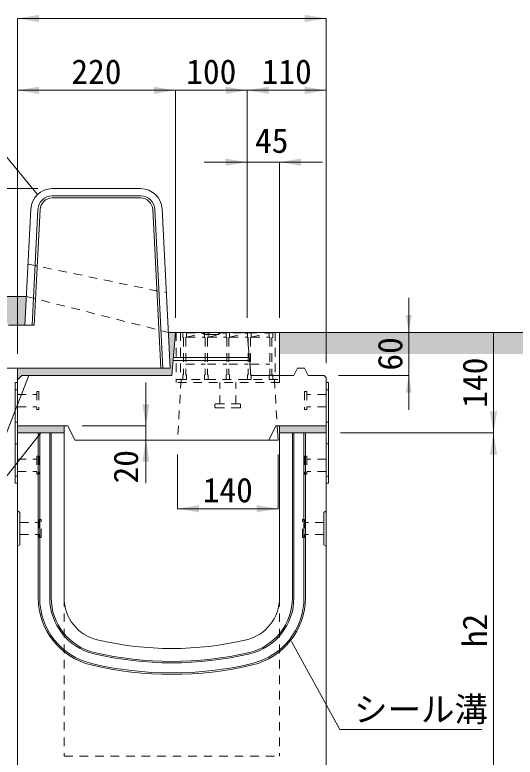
# Model space of a CAD drawing. Units: millimetres at full size. Extents: x 77586 to 117720, y -503 to 5664.
# Drawn here: x 79347 to 80044, y 3263 to 4296 of the extents above; entities that cross this region are included whole.
import ezdxf
from ezdxf.enums import TextEntityAlignment as Align

# ---------------------------------------------------------------- set-up
doc = ezdxf.new("R2010")
doc.units = ezdxf.units.MM
doc.header["$LTSCALE"] = 40
for name, pattern in [('CHAIN_DOUBLE_DASH', [23.5, 12, -1.5, 3.5, -1.5, 3.5, -1.5]), ('USER2', [0.54, 0.3, -0.24]), ('USER3', [0.54, 0.3, -0.24])]:
    doc.linetypes.add(name, pattern=pattern)
for name, color, linetype, lineweight in [('インサート', 3, 'USER2', 9), ('グレーチング', 7, 'USER3', 5), ('プレート', 7, 'USER2', 9), ('モルタル', 30, 'Continuous', 9), ('受枠', 3, 'USER3', 9), ('寸法線', 7, 'Continuous', 9), ('引出線', 4, 'Continuous', 9), ('本体', 2, 'Continuous', 13), ('目地', 132, 'Continuous', 5), ('舗装・基礎', 3, 'Continuous', 13), ('補助線', 8, 'CHAIN_DOUBLE_DASH', 5)]:
    doc.layers.add(name, color=color, linetype=linetype, lineweight=lineweight)
doc.layers.add('ハッチング_舗装', color=7, linetype='Continuous')
doc.styles.add('ＭＳ ゴシック', font='')
doc.styles.get('ＭＳ ゴシック').set_extended_font_data('MS Gothic')

# ---------------------------------------------------------------- blocks, each defined once
blk = doc.blocks.new('filled_arrow')
at = {"color": 0, "linetype": 'Continuous', "lineweight": -2}
blk.add_solid([(7.5, 1.25), (0, 0), (7.5, -1.25)], dxfattribs=at)

msp = doc.modelspace()

# ---------------------------------------------------------------- hatches: boundary and pattern name
at = {"layer": 'ハッチング_舗装'}
for points in [[(79333.3, 3874.25), (79338.3, 3864.25), (79361.3, 3864.25), (79363.3, 3904.25), (79023.3, 3904.25), (79023.3, 3874.25)], [(79715.8, 3854.25), (79715.8, 3824.25), (80231.52, 3824.25), (80231.52, 3854.25)]]:
    msp.add_hatch(color=256, dxfattribs=at).paths.add_polyline_path(points)
at = {"layer": 'モルタル'}
for points in [[(79565.8, 3794.25), (79570.8, 3854.25), (79560.8, 3854.25), (79563.3, 3804.25), (79350.8, 3804.25), (79350.8, 3788.25), (79356.8, 3794.25)], [(79415.8, 3714.25), (79415.8, 3724.25), (79350.8, 3724.25), (79350.8, 3714.25)], [(79780.8, 3714.25), (79780.8, 3724.25), (79715.8, 3724.25), (79715.8, 3714.25)]]:
    msp.add_hatch(color=256, dxfattribs=at).paths.add_polyline_path(points)
at = {"layer": '引出線'}
msp.add_hatch(color=256, dxfattribs=at).paths.add_polyline_path([(79366.54, 3794.25), (79365.92, 3793.21), (79366.29, 3793.06)])

# ---------------------------------------------------------------- linework, layer by layer
at = {"layer": 'インサート'}
for p, q in [((79377.8, 3771.75), (79377.8, 3746.75)), ((79377.8, 3771.75), (79380.8, 3771.75)), ((79380.8, 3771.75), (79380.8, 3746.75)), ((79750.79, 3771.75), (79750.79, 3746.75)), ((79753.79, 3771.75), (79750.79, 3771.75)), ((79753.79, 3771.75), (79753.79, 3746.75)), ((79350.79, 3767.75), (79350.79, 3750.75)), ((79350.8, 3767.75), (79350.8, 3750.75)), ((79350.8, 3767.75), (79377.8, 3767.75)), ((79780.79, 3767.75), (79753.79, 3767.75)), ((79780.79, 3767.75), (79780.79, 3750.75)), ((79780.79, 3767.75), (79780.79, 3750.75)), ((79350.8, 3750.75), (79377.8, 3750.75)), ((79780.79, 3750.75), (79753.79, 3750.75)), ((79377.8, 3746.75), (79380.8, 3746.75)), ((79753.79, 3746.75), (79750.79, 3746.75)), ((79350.79, 3677.75), (79350.79, 3660.75)), ((79350.8, 3677.75), (79350.8, 3660.75)), ((79350.8, 3677.75), (79377.8, 3677.75)), ((79350.8, 3677.75), (79350.8, 3660.75)), ((79350.8, 3677.75), (79350.8, 3660.75)), ((79350.8, 3677.75), (79377.8, 3677.75)), ((79350.8, 3677.75), (79350.8, 3660.75)), ((79350.8, 3677.75), (79350.8, 3660.75)), ((79350.8, 3677.75), (79377.8, 3677.75)), ((79377.8, 3681.75), (79377.8, 3656.75)), ((79377.8, 3681.75), (79380.8, 3681.75)), ((79377.8, 3681.75), (79377.8, 3656.75)), ((79377.8, 3681.75), (79380.8, 3681.75)), ((79377.8, 3681.75), (79377.8, 3656.75)), ((79377.8, 3681.75), (79380.8, 3681.75)), ((79380.8, 3681.75), (79380.8, 3656.75)), ((79380.8, 3681.75), (79380.8, 3656.75)), ((79380.8, 3681.75), (79380.8, 3656.75)), ((79750.79, 3681.75), (79750.79, 3656.75)), ((79753.8, 3681.75), (79750.79, 3681.75)), ((79750.79, 3681.75), (79750.79, 3656.75)), ((79753.8, 3681.75), (79750.79, 3681.75)), ((79750.79, 3681.75), (79750.79, 3656.75)), ((79753.79, 3681.75), (79750.79, 3681.75)), ((79753.79, 3681.75), (79753.79, 3656.75)), ((79780.79, 3677.75), (79753.79, 3677.75)), ((79753.8, 3681.75), (79753.8, 3656.75)), ((79753.8, 3681.75), (79753.8, 3656.75)), ((79780.8, 3677.75), (79753.8, 3677.75)), ((79780.8, 3677.75), (79753.8, 3677.75)), ((79780.79, 3677.75), (79780.79, 3660.75)), ((79780.79, 3677.75), (79780.79, 3660.75)), ((79780.8, 3677.75), (79780.8, 3660.75)), ((79780.8, 3677.75), (79780.8, 3660.75)), ((79780.8, 3677.75), (79780.8, 3660.75)), ((79780.8, 3677.75), (79780.8, 3660.75)), ((79350.8, 3660.75), (79377.8, 3660.75)), ((79350.8, 3660.75), (79377.8, 3660.75)), ((79350.8, 3660.75), (79377.8, 3660.75)), ((79780.79, 3660.75), (79753.79, 3660.75)), ((79780.8, 3660.75), (79753.8, 3660.75)), ((79780.8, 3660.75), (79753.8, 3660.75)), ((79377.8, 3656.75), (79380.8, 3656.75)), ((79377.8, 3656.75), (79380.8, 3656.75)), ((79377.8, 3656.75), (79380.8, 3656.75)), ((79753.8, 3656.75), (79750.79, 3656.75)), ((79753.8, 3656.75), (79750.79, 3656.75)), ((79753.79, 3656.75), (79750.79, 3656.75))]:
    msp.add_line(p, q, dxfattribs=at)
at = {"layer": 'インサート', "linetype": 'USER3'}
for p, q in [((79354, 3589.75), (79381, 3589.75)), ((79354, 3589.75), (79354, 3572.75)), ((79384, 3593.75), (79381, 3593.75)), ((79381, 3593.75), (79381, 3568.75)), ((79384, 3568.75), (79384, 3593.75)), ((79747.6, 3593.75), (79750.6, 3593.75)), ((79747.6, 3568.75), (79747.6, 3593.75)), ((79750.6, 3593.75), (79750.6, 3568.75)), ((79777.6, 3589.75), (79750.6, 3589.75)), ((79777.6, 3589.75), (79777.6, 3572.75)), ((79354, 3572.75), (79381, 3572.75)), ((79381, 3568.75), (79384, 3568.75)), ((79750.6, 3568.75), (79747.6, 3568.75)), ((79777.6, 3572.75), (79750.6, 3572.75))]:
    msp.add_line(p, q, dxfattribs=at)
at = {"layer": 'グレーチング'}
for p, q in [((79706.3, 3853.75), (79581.3, 3853.75)), ((79581.3, 3853.75), (79581.3, 3847.75)), ((79586.3, 3853.75), (79586.3, 3847.75)), ((79586.3, 3847.75), (79611.3, 3853.75)), ((79611.3, 3853.75), (79611.3, 3847.75)), ((79616.3, 3853.75), (79616.3, 3847.75)), ((79616.3, 3847.75), (79641.3, 3853.75)), ((79641.3, 3853.75), (79641.3, 3847.75)), ((79646.3, 3853.75), (79646.3, 3847.75)), ((79646.3, 3847.75), (79671.3, 3853.75)), ((79671.3, 3853.75), (79671.3, 3847.75)), ((79676.3, 3853.75), (79676.3, 3847.75)), ((79676.3, 3847.75), (79701.3, 3853.75)), ((79701.3, 3853.75), (79701.3, 3847.75)), ((79706.3, 3853.75), (79706.3, 3847.75)), ((79581.3, 3847.75), (79582.3, 3846.75)), ((79582.3, 3846.75), (79582.3, 3795.75)), ((79586.3, 3847.75), (79585.3, 3846.75)), ((79585.3, 3846.75), (79585.3, 3795.75)), ((79586.3, 3847.75), (79611.3, 3847.75)), ((79611.3, 3847.75), (79612.3, 3846.75)), ((79612.3, 3846.75), (79612.3, 3795.75)), ((79616.3, 3847.75), (79615.3, 3846.75)), ((79615.3, 3846.75), (79615.3, 3795.75)), ((79616.3, 3847.75), (79641.3, 3847.75)), ((79641.3, 3847.75), (79642.3, 3846.75)), ((79642.3, 3846.75), (79642.3, 3795.75)), ((79646.3, 3847.75), (79645.3, 3846.75)), ((79645.3, 3846.75), (79645.3, 3795.75)), ((79646.3, 3847.75), (79671.3, 3847.75)), ((79671.3, 3847.75), (79672.3, 3846.75)), ((79672.3, 3846.75), (79672.3, 3795.75)), ((79676.3, 3847.75), (79675.3, 3846.75)), ((79675.3, 3846.75), (79675.3, 3795.75)), ((79676.3, 3847.75), (79701.3, 3847.75)), ((79701.3, 3847.75), (79702.3, 3846.75)), ((79702.3, 3846.75), (79702.3, 3795.75)), ((79706.3, 3847.75), (79705.3, 3846.75)), ((79705.3, 3846.75), (79705.3, 3795.75)), ((79585.3, 3809.75), (79612.3, 3809.75)), ((79615.3, 3809.75), (79642.3, 3809.75)), ((79645.3, 3809.75), (79672.3, 3809.75)), ((79675.3, 3809.75), (79702.3, 3809.75)), ((79581.3, 3794.75), (79582.3, 3795.75)), ((79581.3, 3788.75), (79581.3, 3794.75)), ((79586.3, 3794.75), (79585.3, 3795.75)), ((79586.3, 3788.75), (79586.3, 3794.75)), ((79611.3, 3794.75), (79612.3, 3795.75)), ((79611.3, 3788.75), (79611.3, 3794.75)), ((79616.3, 3794.75), (79615.3, 3795.75)), ((79616.3, 3788.75), (79616.3, 3794.75)), ((79641.3, 3794.75), (79642.3, 3795.75)), ((79641.3, 3788.75), (79641.3, 3794.75)), ((79646.3, 3794.75), (79645.3, 3795.75)), ((79646.3, 3788.75), (79646.3, 3794.75)), ((79671.3, 3794.75), (79672.3, 3795.75)), ((79671.3, 3788.75), (79671.3, 3794.75)), ((79676.3, 3794.75), (79675.3, 3795.75)), ((79676.3, 3788.75), (79676.3, 3794.75)), ((79701.3, 3794.75), (79702.3, 3795.75)), ((79701.3, 3788.75), (79701.3, 3794.75)), ((79706.3, 3794.75), (79705.3, 3795.75)), ((79706.3, 3788.75), (79706.3, 3794.75)), ((79581.3, 3788.75), (79586.3, 3788.75)), ((79611.3, 3788.75), (79616.3, 3788.75)), ((79641.3, 3788.75), (79646.3, 3788.75)), ((79671.3, 3788.75), (79676.3, 3788.75)), ((79701.3, 3788.75), (79706.3, 3788.75))]:
    msp.add_line(p, q, dxfattribs=at)
at = {"layer": 'プレート'}
for p, q in [((79350.8, 3774.26), (79347.6, 3774.26)), ((79783.99, 3774.26), (79780.79, 3774.26)), ((79350.8, 3729.25), (79347.6, 3729.25)), ((79783.99, 3729.25), (79780.79, 3729.25)), ((79350.8, 3699.26), (79347.6, 3699.26)), ((79783.99, 3699.26), (79780.79, 3699.26)), ((79350.8, 3654.25), (79347.6, 3654.25)), ((79783.99, 3654.25), (79780.79, 3654.25))]:
    msp.add_line(p, q, dxfattribs=at)
at = {"layer": 'プレート', "linetype": 'Continuous'}
for points in [[(79347.6, 3644.25), (79347.6, 3784.26), (79350.8, 3784.26), (79350.8, 3644.25)], [(79780.79, 3644.25), (79780.79, 3784.26), (79783.99, 3784.26), (79783.99, 3644.25)]]:
    msp.add_lwpolyline(points, close=True, dxfattribs=at)
at = {"layer": 'モルタル'}
for p, q in [((79350.8, 3804.25), (79350.8, 3788.25)), ((79350.8, 3714.25), (79350.8, 3724.25)), ((79415.8, 3724.25), (79415.8, 3714.25)), ((79715.8, 3714.25), (79715.8, 3724.25)), ((79780.8, 3724.25), (79780.8, 3714.25))]:
    msp.add_line(p, q, dxfattribs=at)
at = {"layer": '受枠', "linetype": 'Continuous'}
for q in [(79571.8, 3854.25), (79715.8, 3794.25)]:
    msp.add_line((79715.8, 3854.25), q, dxfattribs=at)
at = {"layer": '受枠'}
for p, q in [((79571.8, 3854.25), (79571.8, 3784.25)), ((79577.8, 3854.25), (79577.8, 3788.75)), ((79709.8, 3854.25), (79709.8, 3788.75)), ((79715.8, 3794.25), (79715.8, 3784.25)), ((79571.8, 3788.75), (79715.8, 3788.75)), ((79715.8, 3784.25), (79571.8, 3784.25)), ((79632.46, 3754.59), (79632.46, 3784.25)), ((79655.13, 3754.59), (79655.13, 3784.25)), ((79625.93, 3753.52), (79625.93, 3750.32)), ((79660.6, 3754.59), (79627, 3754.59)), ((79661.66, 3753.52), (79661.66, 3750.32)), ((79660.6, 3749.26), (79627, 3749.26))]:
    msp.add_line(p, q, dxfattribs=at)
for centre, start, end in [((79627, 3753.52), 90, 180), ((79627, 3750.32), 180, 270), ((79660.6, 3753.52), 0, 90), ((79660.6, 3750.32), 270, 0)]:
    msp.add_arc(centre, 1.07, start, end, dxfattribs=at)
at = {"layer": '寸法線'}
for p, q in [((79350.8, 4291.12), (79780.8, 4291.12)), ((79350.8, 3824.25), (79350.8, 4291.12)), ((79780.8, 3811.25), (79780.8, 4291.12)), ((79350.8, 4191.12), (79570.8, 4191.12)), ((79350.8, 3824.25), (79350.8, 4191.12)), ((79670.8, 4191.12), (79510.8, 4191.12)), ((79570.8, 3874.25), (79570.8, 4191.12)), ((79570.8, 3874.25), (79570.8, 4191.12)), ((79670.8, 4191.12), (79780.8, 4191.12)), ((79670.8, 3874.25), (79670.8, 4191.12)), ((79670.8, 3874.25), (79670.8, 4191.12)), ((79780.8, 3811.25), (79780.8, 4191.12)), ((79775.8, 4091.12), (79610.8, 4091.12)), ((79670.8, 3874.25), (79670.8, 4091.12)), ((79715.8, 3874.25), (79715.8, 4091.12)), ((79379.33, 4054.25), (78892.72, 4054.25)), ((79379.33, 4054.25), (78992.72, 4054.25)), ((79895.74, 3746.25), (79895.74, 3902.25)), ((79735.8, 3854.25), (79895.74, 3854.25)), ((80013.81, 3714.25), (80013.81, 3854.25)), ((79797.8, 3794.25), (79895.74, 3794.25)), ((79529.77, 3784.25), (79529.77, 3644.25)), ((79440.8, 3724.25), (79529.77, 3724.25)), ((79800.8, 3714.25), (80013.81, 3714.25)), ((79800.8, 3714.25), (80013.81, 3714.25)), ((80013.81, 3714.25), (80013.81, 3164.25)), ((79573.8, 3684.25), (79573.8, 3608.78)), ((79713.8, 3684.25), (79713.8, 3608.78)), ((79573.8, 3608.78), (79713.8, 3608.78))]:
    msp.add_line(p, q, dxfattribs=at)
at = {"layer": '引出線', "lineweight": 13}
msp.add_line((79366.54, 3794.25), (79289.27, 3595.71), dxfattribs=at)
at = {"layer": '引出線'}
msp.add_lwpolyline([(79378.66, 4045.99), (79183.37, 4282.86), (78489.6, 4282.86)], dxfattribs=at)
at = {"layer": '引出線', "lineweight": 13}
msp.add_lwpolyline([(79366.54, 3794.25), (79365.92, 3793.21), (79366.29, 3793.06)], close=True, dxfattribs=at)
for points in [[(79383.3, 3714.25), (79289.27, 3595.71), (79088.54, 3595.71)], [(79732.67, 3424), (79799.61, 3301.53), (79997.6, 3301.53)]]:
    msp.add_lwpolyline(points, dxfattribs=at)
at = {"layer": '本体'}
for p, q in [((79399.33, 4054.25), (79522.26, 4054.25)), ((79369.37, 4025.75), (79361.3, 3864.25)), ((79552.22, 4025.75), (79563.3, 3804.25)), ((79338.3, 3864.25), (79361.3, 3864.25)), ((79565.8, 3794.25), (79570.8, 3854.25)), ((79570.8, 3854.25), (79607.8, 3854.25)), ((79607.8, 3854.25), (79610.8, 3851.25)), ((79630.8, 3851.25), (79633.8, 3854.25)), ((79633.8, 3854.25), (79670.8, 3854.25)), ((79670.8, 3854.25), (79675.8, 3794.25)), ((79610.8, 3851.25), (79630.8, 3851.25)), ((79313.3, 3804.25), (79563.3, 3804.25)), ((79735.8, 3794.25), (79740.8, 3804.25)), ((79740.8, 3804.25), (79750.8, 3804.25)), ((79750.8, 3804.25), (79755.8, 3794.25)), ((79350.8, 3788.25), (79356.8, 3794.25)), ((79356.8, 3794.25), (79565.8, 3794.25)), ((79675.8, 3794.25), (79735.8, 3794.25)), ((79755.8, 3794.25), (79777.8, 3794.25)), ((79777.8, 3794.25), (79780.8, 3791.25)), ((79350.8, 3788.25), (79350.8, 3724.25)), ((79780.8, 3791.25), (79780.8, 3714.25)), ((79350.8, 3724.25), (79350.8, 3164.25)), ((79350.8, 3724.25), (79420.8, 3724.25)), ((79420.8, 3724.25), (79430.8, 3704.25)), ((79710.8, 3724.25), (79700.8, 3704.25)), ((79710.8, 3724.25), (79780.8, 3724.25)), ((79350.8, 3714.25), (79415.8, 3714.25)), ((79415.8, 3714.25), (79415.8, 3484.78)), ((79715.8, 3714.25), (79715.8, 3484.78)), ((79715.8, 3714.25), (79780.8, 3714.25)), ((79780.8, 3714.25), (79780.8, 3164.25)), ((79430.8, 3704.25), (79700.8, 3704.25)), ((79350.8, 3605.75), (79354, 3603.75)), ((79780.8, 3605.75), (79777.6, 3603.75)), ((79354, 3603.75), (79354, 3558.75)), ((79777.6, 3603.75), (79777.6, 3558.75)), ((79354, 3558.75), (79350.8, 3556.75)), ((79777.6, 3558.75), (79780.8, 3556.75))]:
    msp.add_line(p, q, dxfattribs=at)
at = {"layer": '本体', "linetype": 'USER3', "lineweight": 9}
for p, q in [((79365.55, 3949.25), (79558.05, 3909.25)), ((79363.3, 3904.25), (79560.8, 3854.25)), ((79578.8, 3788.75), (79573.8, 3704.25)), ((79708.8, 3788.75), (79712.61, 3724.25)), ((79415.8, 3484.78), (79415.8, 3264.25)), ((79715.8, 3484.78), (79715.8, 3264.25)), ((79415.8, 3264.25), (79715.8, 3264.25))]:
    msp.add_line(p, q, dxfattribs=at)
at = {"layer": '本体', "lineweight": 9}
for p, q in [((79674.05, 3815.25), (79567.55, 3815.25)), ((79673.71, 3819.25), (79567.88, 3819.25))]:
    msp.add_line(p, q, dxfattribs=at)
at = {"layer": '本体'}
for centre, radius, start, end in [((79399.33, 4024.25), 30, 90, 177.13759), ((79522.26, 4024.25), 30, 2.86241, 90), ((79475.8, 3484.78), 60, 180, 256.65764), ((79655.8, 3484.78), 60, 283.34236, 0), ((79565.8, 3864.25), 450, 256.65764, 283.34236)]:
    msp.add_arc(centre, radius, start, end, dxfattribs=at)
at = {"layer": '目地'}
for p, q in [((79399.33, 4044.25), (79522.26, 4044.25)), ((79399.33, 4041.25), (79522.26, 4041.25)), ((79379.36, 4025.25), (79371.31, 3864.25)), ((79382.36, 4025.1), (79374.31, 3864.25)), ((79539.24, 4025.1), (79550.28, 3804.25)), ((79542.23, 4025.25), (79553.28, 3804.25)), ((79361.3, 3864.25), (79374.31, 3864.25)), ((79379.8, 3714.25), (79379.8, 3484.78)), ((79381.8, 3714.25), (79381.8, 3484.78)), ((79395.8, 3714.25), (79395.8, 3484.78)), ((79397.8, 3714.25), (79397.8, 3484.78)), ((79733.8, 3484.78), (79733.8, 3714.25)), ((79735.8, 3484.78), (79735.8, 3714.25)), ((79749.8, 3484.78), (79749.8, 3714.25)), ((79751.8, 3484.78), (79751.8, 3714.25))]:
    msp.add_line(p, q, dxfattribs=at)
for centre, radius, start, end in [((79399.33, 4024.25), 20, 90, 177.13759), ((79399.33, 4024.25), 17, 90, 177.13759), ((79522.26, 4024.25), 20, 2.86241, 90), ((79522.26, 4024.25), 17, 2.86241, 90), ((79475.8, 3484.78), 96, 180, 256.65764), ((79475.8, 3484.78), 94, 180, 256.65764), ((79475.8, 3484.78), 80, 180, 256.65764), ((79475.8, 3484.78), 78, 180, 256.65764), ((79655.8, 3484.78), 78, 283.34236, 0), ((79655.8, 3484.78), 80, 283.34236, 0), ((79655.8, 3484.78), 94, 283.34236, 0), ((79655.8, 3484.78), 96, 283.34236, 0), ((79565.8, 3864.25), 470, 256.65764, 283.34236), ((79565.8, 3864.25), 468, 256.65764, 283.34236), ((79565.8, 3864.25), 486, 256.65764, 283.34236), ((79565.8, 3864.25), 484, 256.65764, 283.34236)]:
    msp.add_arc(centre, radius, start, end, dxfattribs=at)
at = {"layer": '舗装・基礎'}
for p, q in [((79363.3, 3904.25), (79023.3, 3904.25)), ((79715.8, 3854.25), (80231.52, 3854.25))]:
    msp.add_line(p, q, dxfattribs=at)
at = {"layer": '舗装・基礎', "lineweight": 9}
msp.add_line((79560.8, 3854.25), (79570.8, 3854.25), dxfattribs=at)
at = {"layer": '補助線'}
for p in [(79712.61, 3724.25), (79700.8, 3704.25)]:
    msp.add_line(p, (79713.8, 3704.25), dxfattribs=at)

# ---------------------------------------------------------------- block references
at = {"layer": '寸法線', "xscale": 4, "yscale": 4}
for p in [(79350.8, 4291.12), (79350.8, 4191.12), (79670.8, 4191.12), (79715.8, 4091.12), (79573.8, 3608.78)]:
    msp.add_blockref('filled_arrow', p, dxfattribs=at)
at = {"layer": '寸法線'}
for p, xscale, yscale, rotation in [((79780.8, 4291.12), 4, 4, 180), ((79570.8, 4191.12), 4, 4, 180), ((79570.8, 4191.12), 4, 4, 180), ((79670.8, 4191.12), 4, 4, 180), ((79780.8, 4191.12), 4, 4, 180), ((79670.8, 4091.12), 4, 4, 180), ((79895.74, 3854.25), 3.2, 3.2, 90), ((80013.81, 3854.25), 4, 4, 270), ((79895.74, 3794.25), 3.2, 3.2, 270), ((79529.77, 3724.25), 4, 4, 90), ((80013.81, 3714.25), 4, 4, 90), ((80013.81, 3714.25), 4, 4, 270), ((79529.77, 3704.25), 4, 4, 270), ((79713.8, 3608.78), 4, 4, 180)]:
    msp.add_blockref('filled_arrow', p, dxfattribs=dict(at, xscale=xscale, yscale=yscale, rotation=rotation))
at = {"layer": '引出線', "xscale": 0.2, "yscale": 0.2, "rotation": 129.5}
msp.add_blockref('filled_arrow', (79378.66, 4045.99), dxfattribs=at)
at = {"layer": '引出線', "lineweight": 13, "xscale": 0.16, "yscale": 0.16}
for p, rotation in [((79383.3, 3714.25), 231.6), ((79732.67, 3424), 298.7)]:
    msp.add_blockref('filled_arrow', p, dxfattribs=dict(at, rotation=rotation))

# ---------------------------------------------------------------- texts
at = {"layer": '寸法線', "style": 'ＭＳ ゴシック'}
for s, p in [('220', (79460.8, 4217.12)), ('100', (79620.8, 4217.12)), ('110', (79725.8, 4217.12)), ('45', (79704.98, 4121.12)), ('140', (79643.8, 3634.78))]:
    msp.add_text(s, height=34.18, dxfattribs=at).set_placement(p, align=Align.MIDDLE_CENTER)
for s, p in [('60', (79869.74, 3824.25)), ('140', (79987.81, 3784.25)), ('20', (79501.77, 3667.25)), ('h2', (79987.81, 3439.25))]:
    msp.add_text(s, height=34.18, rotation=90, dxfattribs=at).set_placement(p, align=Align.MIDDLE_CENTER)
at = {"layer": '引出線', "style": 'ＭＳ ゴシック'}
msp.add_text('シール溝', height=34.18, dxfattribs=at).set_placement((79819.61, 3346.74), align=Align.TOP_LEFT)

doc.saveas('drawing.dxf')
